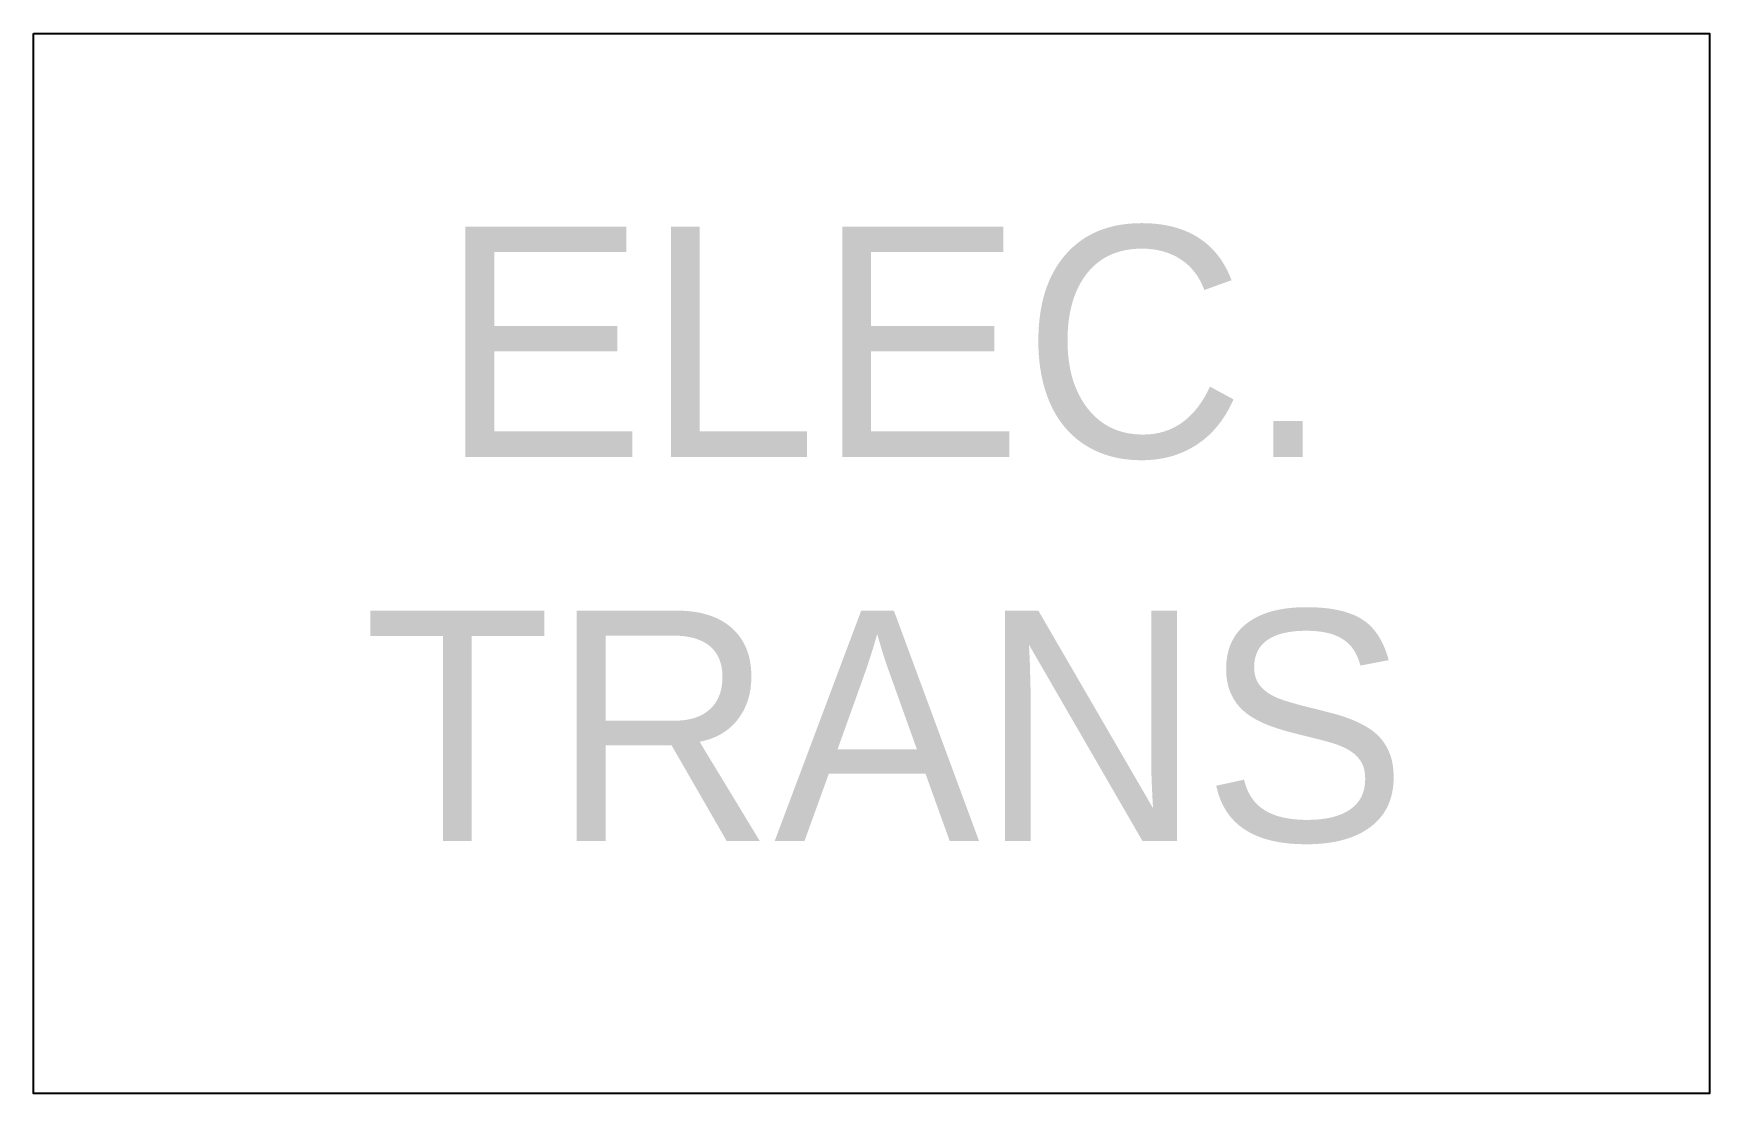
# Model space of a CAD drawing. Header units: feet. Extents: x -0.74 to 0.72, y -0.45 to 0.47.
import ezdxf

# ---------------------------------------------------------------- set-up
doc = ezdxf.new("R2010")
doc.units = ezdxf.units.FT
doc.header["$MEASUREMENT"] = 0

msp = doc.modelspace()

# ---------------------------------------------------------------- linework, layer by layer
msp.add_lwpolyline([(-0.7355, 0.4686), (0.7188, 0.4686), (0.7188, -0.4516), (-0.7355, -0.4516)], close=True)

# ---------------------------------------------------------------- texts
at = {"insert": (0.0038, 0.301), "char_height": 0.2, "width": 1.690314, "attachment_point": 2}
msp.add_mtext('ELEC.\\PTRANS', dxfattribs=at)

doc.saveas('drawing.dxf')
